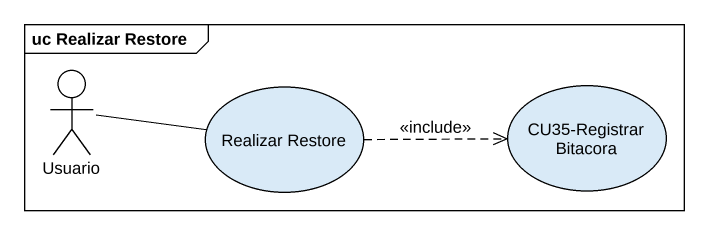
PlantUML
@startuml
mainframe uc Realizar Restore
actor Usuario
usecase "Realizar Restore" as Realizar_Restore
usecase "CU35-Registrar Bitacora" as CU35_Registrar_Bitacora
Usuario -right- Realizar_Restore
Realizar_Restore .right.> CU35_Registrar_Bitacora : <<include>>
@enduml
